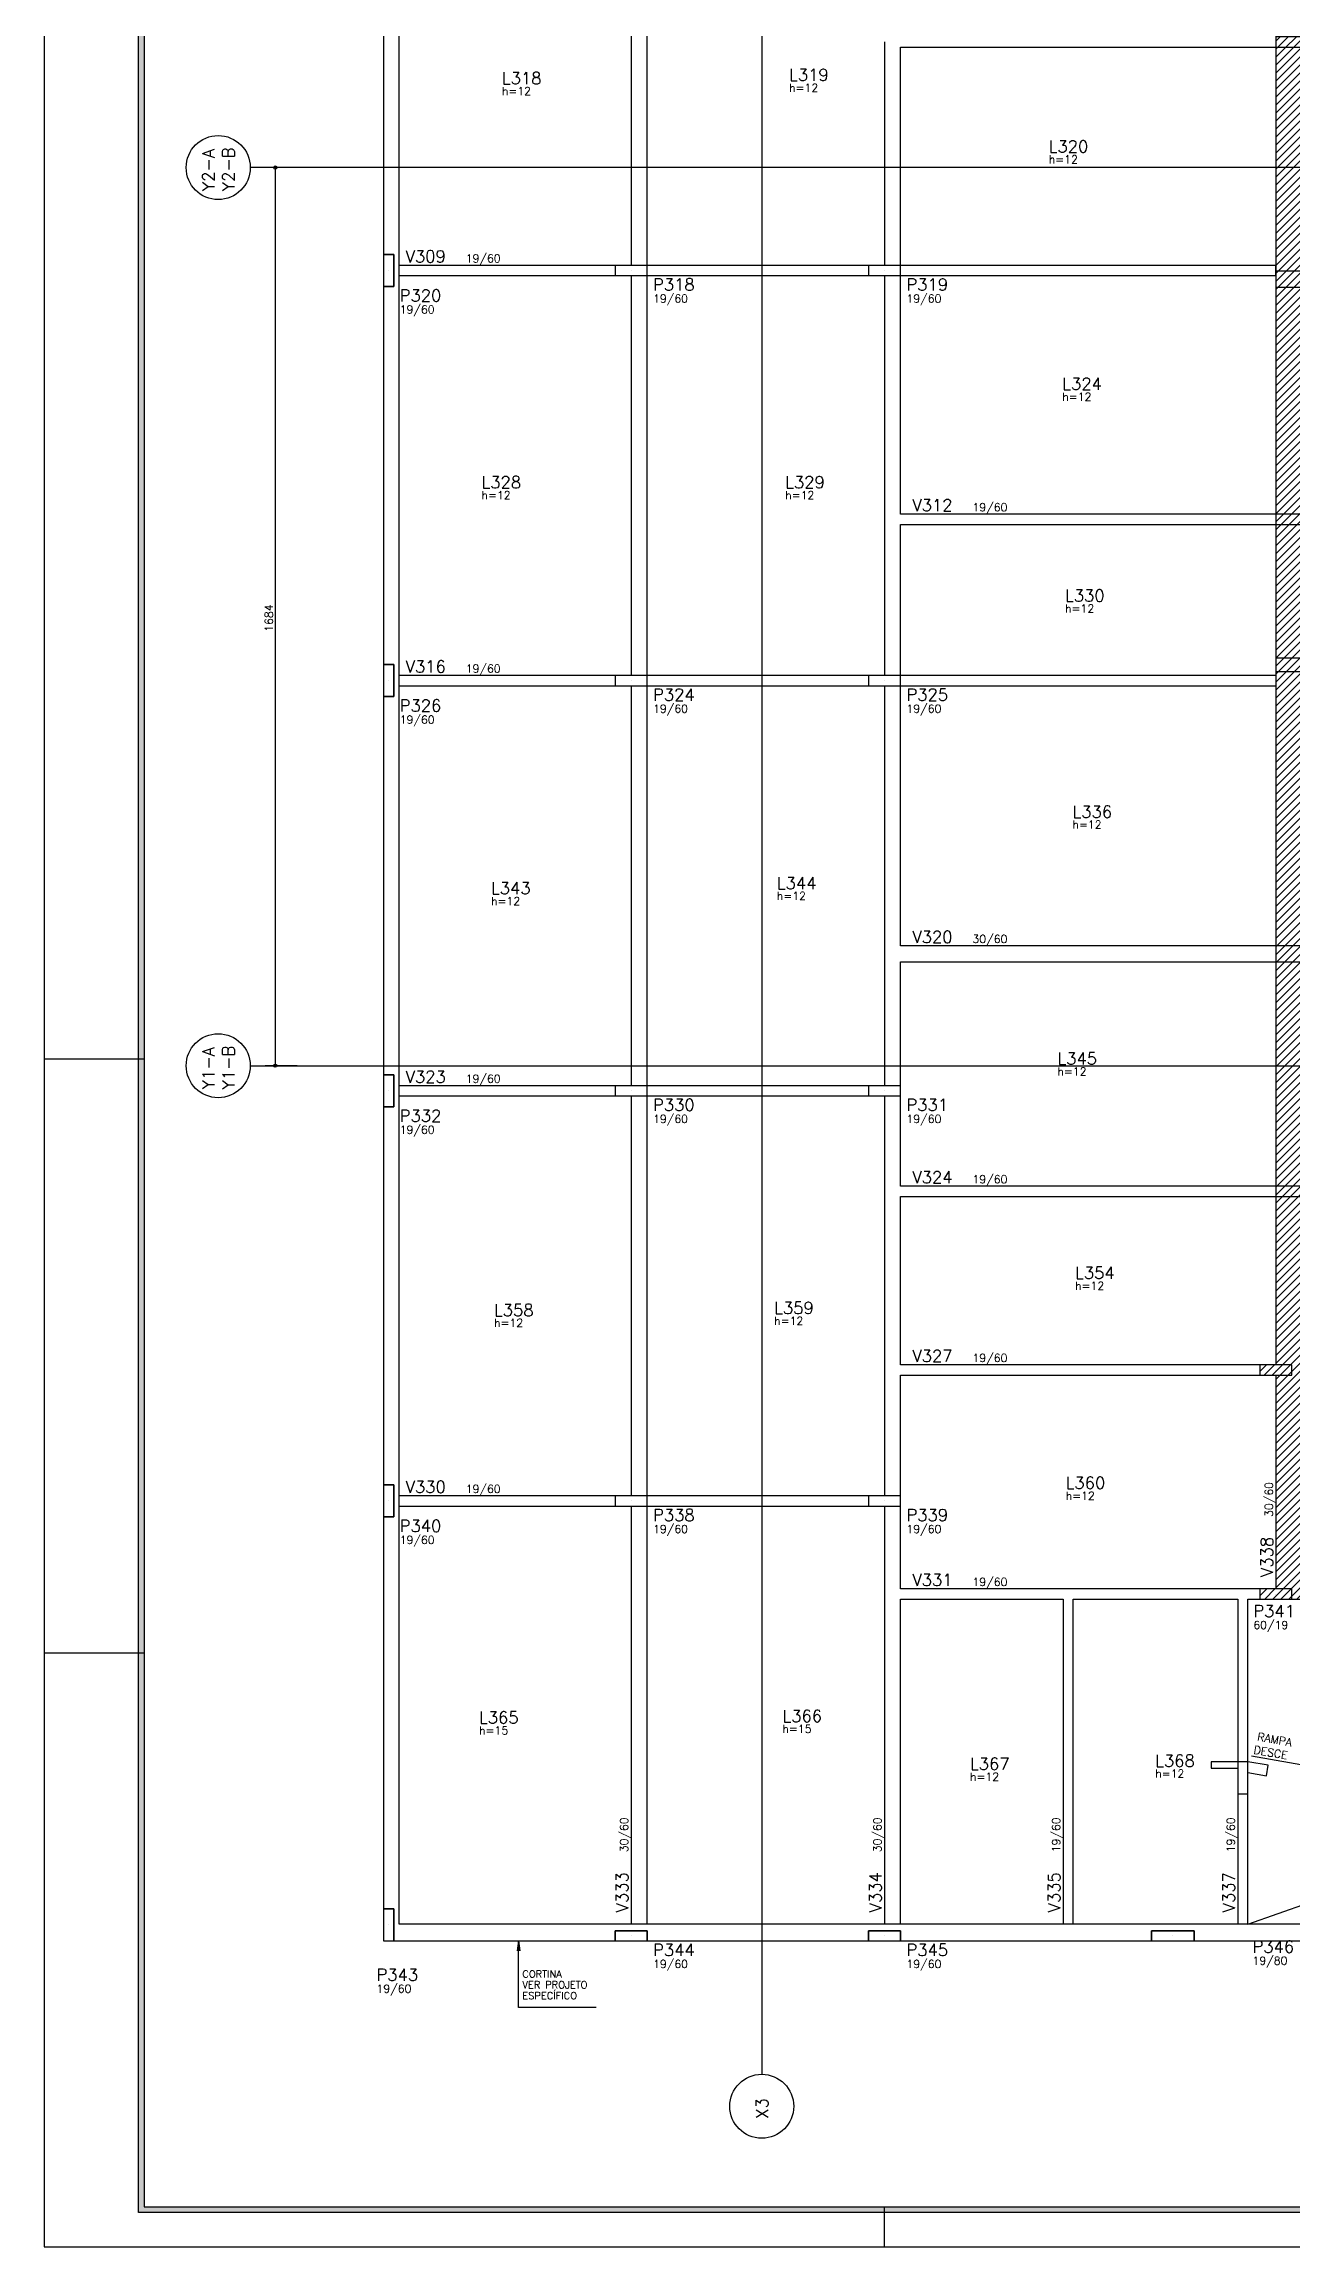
# Model space of a CAD drawing. Extents: x -9640 to 3028, y -572 to 5735.
# Drawn here: x -9640 to -7300, y -572 to 3558 of the extents above; entities that cross this region are included whole.
import ezdxf

# ---------------------------------------------------------------- set-up
doc = ezdxf.new("R2010")
doc.units = 0
doc.header["$LTSCALE"] = 100
doc.header["$MEASUREMENT"] = 0
doc.layers.get('0').update_dxf_attribs({"color": 245, "linetype": 'CONTINUOUS'})
for name, color, linetype in [('01', 7, 'CONTINUOUS'), ('10', 7, 'CONTINUOUS'), ('100', 7, 'CONTINUOUS'), ('11', 7, 'CONTINUOUS'), ('12', 7, 'CONTINUOUS'), ('13', 7, 'CONTINUOUS'), ('18', 4, 'CONTINUOUS'), ('2', 5, 'CONTINUOUS'), ('221', 102, 'CONTINUOUS'), ('241', 4, 'CONTINUOUS'), ('242', 7, 'CONTINUOUS'), ('244', 6, 'CONTINUOUS'), ('3', 1, 'CONTINUOUS'), ('30', 7, 'CONTINUOUS'), ('4', 3, 'CONTINUOUS'), ('8', 7, 'CONTINUOUS'), ('9', 3, 'CONTINUOUS')]:
    doc.layers.add(name, color=color, linetype=linetype)
doc.styles.get("Standard").update_dxf_attribs({"font": 'ROMANS.SHX'})

msp = doc.modelspace()

# ---------------------------------------------------------------- hatches: boundary and pattern name
at = {"layer": '244', "linetype": 'Continuous'}
h = msp.add_hatch(dxfattribs=at)
h.set_pattern_fill('ANSI31', color=256, scale=85)
h.paths.add_polyline_path([(-7330.126007, 1081.596), (-7360.126007, 1081.596), (-7360.126007, 1062.596), (-7330.126, 1062.596), (-7330.126, 661.596), (-7360.126, 661.596), (-7360.126, 642.596), (-5676.126, 642.596), (-5676.126, 661.596), (-5706.126, 661.596), (-5706.126, 4326.596), (-7330.126007, 4326.596)])

# ---------------------------------------------------------------- linework, layer by layer
for p, q in [((-9639.575601, 1655.409286), (-9452.075601, 1655.409286)), ((-9639.575601, 541.659286), (-9452.075601, 541.659286)), ((-8064.575601, -497.090714), (-8064.575601, -572.090714))]:
    msp.add_line(p, q)
for points in [[(-9639.575601, -572.090714), (3027.924399, -572.090714), (3027.924399, 5735.409286), (-9639.575601, 5735.409286), (-9639.575601, -572.090714)], [(2952.924399, -497.090714), (2952.924399, -507.590714), (-9462.575601, -507.590714), (-9462.575601, 5670.909286), (2952.924399, 5670.909286), (2952.924399, 5660.409286), (-9452.075601, 5660.409286), (-9452.075601, -497.090714), (2952.924399, -497.090714)], [(-9452.075601, -497.090714), (2952.924399, -497.090714), (2952.924399, 5660.409286), (-9452.075601, 5660.409286), (-9452.075601, -497.090714)]]:
    msp.add_lwpolyline(points)
for points in [[(-9452.075601, 5660.409286), (-9462.575601, -507.590714), (-9462.575601, 5670.909286)], [(-9452.075601, 5660.409286), (-9452.075601, -497.090714), (-9462.575601, -507.590714)], [(2952.924399, -507.590714), (-9462.575601, -507.590714), (-9452.075601, -497.090714)], [(2952.924399, -507.590714), (-9452.075601, -497.090714), (2952.924399, -497.090714)]]:
    msp.add_solid(points)
at = {"layer": '01'}
for p, q in [((-8973.926, 151.596611), (-8973.926, 4852.094799)), ((-4232.626021, 32.796001), (-8853.626, 32.796001)), ((-8853.626, 1.596), (-8569.126, 1.596)), ((-8569.126, 1.596), (-8569.126, 20.596)), ((-8569.126, 20.596), (-8509.126, 20.596)), ((-8509.126, 20.596), (-8509.126, 1.596)), ((-8509.126, 1.596), (-8094.126, 1.596)), ((-8094.126, 1.596), (-8094.126, 20.596)), ((-8094.126, 20.596), (-8034.126, 20.596)), ((-8034.126, 20.596), (-8034.126, 1.596)), ((-8034.126, 1.596), (-7563.126, 1.596)), ((-7563.126, 1.596), (-7563.126, 20.596)), ((-7563.126, 20.596), (-7483.126, 20.596)), ((-7483.126, 20.596), (-7483.126, 1.596)), ((-7483.126, 1.596), (-6824.126, 1.596))]:
    msp.add_line(p, q, dxfattribs=at)
for points in [[(-8539.126, 3893.096), (-8539.126, 3143.096)], [(-8509.126, 3143.096), (-8509.126, 3893.096)], [(-9003.126, 3872.596), (-9003.126, 3163.596)], [(-8064.126, 3562.096031), (-8064.126, 3143.096)], [(-8034.126, 3143.096), (-8034.126, 3552.596031)], [(-8034.126, 3552.596031), (-7330.126007, 3552.596031)], [(-7330.126, 3552.596031), (-7330.126, 3143.096)], [(-8569.126, 3143.096), (-8973.926, 3143.096)], [(-8094.126, 3143.096), (-8509.126, 3143.096)], [(-7330.126, 3143.096), (-8034.126, 3143.096)], [(-7330.126, 3132.096), (-7330.126, 3143.096)], [(-9003.126, 3103.596), (-9003.126, 2394.596)], [(-8973.926, 3124.096), (-8569.126, 3124.096)], [(-8539.126, 3124.096), (-8539.126, 2374.096)], [(-8509.126, 2374.096), (-8509.126, 3124.096)], [(-8509.126, 3124.096), (-8094.126, 3124.096)], [(-8064.126, 3124.096), (-8064.126, 2667.096)], [(-8034.126, 2676.596), (-8034.126, 3124.096)], [(-8034.126, 3124.096), (-7330.126007, 3124.096)], [(-7330.126, 3124.096), (-7330.126, 3132.096)], [(-7330.126, 3102.096), (-7330.126, 2676.596)], [(-8064.126, 2667.096), (-8064.126, 2374.096)], [(-7330.126007, 2676.596), (-8034.126, 2676.596)], [(-8034.126, 2374.096), (-8034.126, 2657.596)], [(-8034.126, 2657.596), (-7330.126007, 2657.596)], [(-7330.126, 2657.596), (-7330.126, 2406.596)], [(-8569.126, 2374.096), (-8973.926, 2374.096)], [(-8973.926, 2355.096), (-8569.126, 2355.096)], [(-8539.126, 2355.096), (-8539.126, 1605.096)], [(-8094.126, 2374.096), (-8509.126, 2374.096)], [(-8509.126, 1605.096), (-8509.126, 2355.096)], [(-8509.126, 2355.096), (-8094.126, 2355.096)], [(-8064.126, 2355.096), (-8064.126, 1852.096)], [(-7330.126, 2374.096), (-8034.126, 2374.096)], [(-8034.126, 1867.096), (-8034.126, 2355.096)], [(-8034.126, 2355.096), (-7330.126, 2355.096)], [(-7330.126, 2381.596), (-7330.126, 2374.096)], [(-7330.126, 2355.096), (-7330.126, 1867.096)], [(-9003.126, 2334.596), (-9003.126, 1625.596)], [(-7330.126007, 1867.096), (-8034.126, 1867.096)], [(-8064.126, 1852.096), (-8064.126, 1605.096)], [(-8034.126, 1605.096), (-8034.126, 1837.096)], [(-8034.126, 1837.096), (-7330.126007, 1837.096)], [(-7330.126, 1837.096), (-7330.126, 1416.596)], [(-8569.126, 1605.096), (-8973.926, 1605.096)], [(-8973.926, 1586.096), (-8569.126, 1586.096)], [(-8539.126, 1586.096), (-8539.126, 836.096)], [(-8094.126, 1605.096), (-8509.126, 1605.096)], [(-8509.126, 836.096), (-8509.126, 1586.096)], [(-8509.126, 1586.096), (-8094.126, 1586.096)], [(-8064.126, 1586.096), (-8064.126, 1407.096)], [(-8034.126, 1416.596), (-8034.126, 1586.096)], [(-9003.126, 1565.596), (-9003.126, 856.596)], [(-8064.126, 1407.096), (-8064.126, 1072.096)], [(-7330.126, 1416.596), (-8034.126, 1416.596)], [(-8034.126, 1081.596), (-8034.126, 1397.596)], [(-8034.126, 1397.596), (-7330.126, 1397.596)], [(-7330.126, 1397.596), (-7330.126, 1081.596)], [(-7360.126007, 1081.596), (-8034.126, 1081.596)], [(-8064.126, 1072.096), (-8064.126, 836.096)], [(-8034.126, 836.096), (-8034.126, 1062.596)], [(-8034.126, 1062.596), (-7360.126007, 1062.596)], [(-7330.126, 1062.596), (-7330.126, 661.596)], [(-8569.126, 836.096), (-8973.926, 836.096)], [(-8094.126, 836.096), (-8509.126, 836.096)], [(-9003.126, 796.596), (-9003.126, 151.596611)], [(-8973.926, 817.096), (-8569.126, 817.096)], [(-8539.126, 817.096), (-8539.126, 32.796)], [(-8509.126, 32.796), (-8509.126, 817.096)], [(-8509.126, 817.096), (-8094.126, 817.096)], [(-8064.126, 817.096), (-8064.126, 652.096)], [(-8034.126, 661.596), (-8034.126, 817.096)], [(-7719.626, 661.596), (-8034.126, 661.596)], [(-7392.126, 661.596), (-7719.626, 661.596)], [(-7360.126, 661.596), (-7392.126, 661.596)], [(-8064.126, 652.096), (-8064.126, 32.796)], [(-8034.126, 32.796), (-8034.126, 642.596)], [(-8034.126, 642.596), (-7729.126, 642.596)], [(-7729.126, 642.596), (-7729.126, 32.796)], [(-7710.126, 642.596), (-7401.626, 642.596)], [(-7710.126, 32.796), (-7710.126, 642.596)], [(-7401.626, 642.596), (-7401.626, 32.796)], [(-7382.626, 642.596), (-7360.126, 642.596)], [(-7382.626, 32.796), (-7382.626, 642.596)], [(-9003.126, 151.596611), (-9003.126, 71.596)], [(-8973.926, 71.596), (-8973.926, 151.596611)], [(-9003.126, 71.596), (-9003.126, 61.596)], [(-8973.926, 32.796), (-8973.926, 71.596)], [(-8984.126, 1.596), (-8853.626, 1.596)], [(-8853.626, 32.796), (-8973.926, 32.796)], [(-8539.126, 32.796), (-8853.626, 32.796)], [(-8853.626, 1.596), (-8569.126, 1.596)], [(-8509.126, 32.796), (-8539.126, 32.796)], [(-8064.126, 32.796), (-8509.126, 32.796)], [(-8509.126, 1.596), (-8094.126, 1.596)], [(-8034.126, 32.796), (-8064.126, 32.796)], [(-7729.126, 32.796), (-8034.126, 32.796)], [(-8034.126, 1.596), (-7719.626, 1.596)], [(-7710.126, 32.796), (-7729.126, 32.796)], [(-7719.626, 1.596), (-7563.126, 1.596)], [(-7523.126, 32.796), (-7710.126, 32.796)], [(-7401.626, 32.796), (-7523.126, 32.796)], [(-7483.126, 1.596), (-7392.126, 1.596)], [(-7382.626, 32.796), (-7401.626, 32.796)], [(-7392.126, 1.596), (-6824.126, 1.596)], [(-6794.126, 32.796), (-7382.626, 32.796)]]:
    msp.add_lwpolyline(points, dxfattribs=at)
at = {"layer": '100'}
for points in [[(-2552.298828, 99.796), (-4232.626021, 92.655338), (-4232.626021, 32.796), (-8973.926, 32.796001), (-8973.926, 4970.396)], [(-9003.126, 3872.596), (-9003.126, 3163.596), (-8984.126, 3163.596), (-8984.126, 3103.596), (-9003.126, 3103.596), (-9003.126, 2394.596), (-8984.126, 2394.596), (-8984.126, 2334.596), (-9003.126, 2334.596), (-9003.126, 1625.596), (-8984.126, 1625.596), (-8984.126, 1565.596), (-9003.126, 1565.596), (-9003.126, 856.596), (-8984.126, 856.596), (-8984.126, 796.596), (-9003.126, 796.596), (-9003.126, 61.596), (-8984.126, 61.596), (-8984.126, 1.596)], [(-8984.126, 1.596), (-8569.126, 1.596), (-8569.126, 20.596), (-8509.126, 20.596), (-8509.126, 1.596), (-8094.126, 1.596), (-8094.126, 20.596), (-8034.126, 20.596), (-8034.126, 1.596), (-7563.126, 1.596), (-7563.126, 20.596), (-7483.126, 20.596), (-7483.126, 1.596), (-6824.126, 1.596)]]:
    msp.add_lwpolyline(points, dxfattribs=at)
at = {"layer": '18'}
for p, q in [((-8294.123303, 5249.096126), (-8294.123303, -248.404)), ((246.876232, 3326.596), (-9253.123768, 3326.596)), ((-9253.123768, 1642.596), (246.876232, 1642.596))]:
    msp.add_line(p, q, dxfattribs=at)
for centre in [(-9313.123768, 3326.596), (-9313.123768, 1642.596), (-8294.123303, -308.404)]:
    msp.add_circle(centre, 60, dxfattribs=at)
at = {"layer": '2'}
for points in [[(-8509.126, 1.596), (-8509.126, 20.596), (-8569.126, 20.596), (-8569.126, 1.596), (-8509.126, 1.596)], [(-8034.126, 1.596), (-8034.126, 20.596), (-8094.126, 20.596), (-8094.126, 1.596), (-8034.126, 1.596)], [(-7483.126, 1.596), (-7483.126, 20.596), (-7563.126, 20.596), (-7563.126, 1.596), (-7483.126, 1.596)]]:
    msp.add_lwpolyline(points, dxfattribs=at)
at = {"layer": '221', "color": 102}
for p, q in [((-9124.040768, 3326.596), (-9224.768038, 3326.596)), ((-9206.018038, 3326.596), (-9206.018038, 1642.596)), ((-9105.290768, 3326.596), (-9105.290768, 3326.596)), ((-9164.89457, 1642.596), (-9224.768038, 1642.596)), ((-9146.14457, 1642.596), (-9146.14457, 1642.596))]:
    msp.add_line(p, q, dxfattribs=at)
for points in [[(-7376.245893, 348.675921), (-7258.22839, 328.140536), (-7276.962341, 328.916158), (-7258.22839, 328.140536), (-7276.123251, 333.738432)], [(-7376.245893, 348.675921), (-7258.22839, 328.140536), (-7276.962341, 328.916158), (-7258.22839, 328.140536), (-7276.123251, 333.738432)], [(-8604.700417, -122.86909), (-8749.950942, -122.86909), (-8749.950942, 1.596), (-8747.503575, -16.993591), (-8749.950942, 1.596), (-8752.398308, -16.993591)]]:
    msp.add_lwpolyline(points, dxfattribs=at)
for centre, radius in [((-9206.018038, 3326.596), 3), ((-9206.018038, 3326.596), 1.5), ((-9206.018038, 1642.596), 3), ((-9206.018038, 1642.596), 1.5)]:
    msp.add_circle(centre, radius, dxfattribs=at)
at = {"layer": '241'}
msp.add_line((-7382.626, 32.796), (-5772.215696, 605.907601), dxfattribs=at)
at = {"layer": '242'}
for p, q in [((-8993.626, 3133.596), (-8993.626, 3133.596)), ((-8539.126, 3133.596), (-8539.126, 3133.596)), ((-8064.126, 3133.596), (-8064.126, 3133.596)), ((-8993.626, 2364.596), (-8993.626, 2364.596)), ((-8539.126, 2364.596), (-8539.126, 2364.596)), ((-8064.126, 2364.596), (-8064.126, 2364.596)), ((-8993.626, 1595.596), (-8993.626, 1595.596)), ((-8539.126, 1595.596), (-8539.126, 1595.596)), ((-8064.126, 1595.596), (-8064.126, 1595.596)), ((-7330.126007, 1072.096), (-7330.126007, 1072.096)), ((-8993.626, 826.596), (-8993.626, 826.596)), ((-8539.126, 826.596), (-8539.126, 826.596)), ((-8064.126, 826.596), (-8064.126, 826.596)), ((-7330.126, 652.096), (-7330.126, 652.096)), ((-8993.626, 31.596), (-8993.626, 31.596)), ((-8539.126, 11.096), (-8539.126, 11.096)), ((-8064.126, 11.096), (-8064.126, 11.096)), ((-7523.126, 11.096), (-7523.126, 11.096))]:
    msp.add_line(p, q, dxfattribs=at)
at = {"layer": '244', "linetype": 'Continuous'}
msp.add_lwpolyline([(-7330.126007, 1081.596), (-7360.126007, 1081.596), (-7360.126007, 1062.596), (-7330.126, 1062.596), (-7330.126, 661.596), (-7360.126, 661.596), (-7360.126, 642.596), (-5676.126, 642.596), (-5676.126, 661.596), (-5706.126, 661.596), (-5706.126, 4326.596), (-7330.126007, 4326.596), (-7330.126007, 1081.596)], dxfattribs=at)
at = {"layer": '3'}
for points in [[(-7330.126007, 3552.596031), (-7145.126043, 3552.596031), (-7145.126043, 3571.596031), (-7330.126007, 3571.596031), (-7330.126007, 3552.596031)], [(-8509.126, 3124.096), (-8509.126, 3143.096), (-8569.126, 3143.096), (-8569.126, 3124.096), (-8509.126, 3124.096)], [(-8034.126, 3124.096), (-8034.126, 3143.096), (-8094.126, 3143.096), (-8094.126, 3124.096), (-8034.126, 3124.096)], [(-7330.126007, 3102.096), (-7145.126043, 3102.096), (-7145.126043, 3132.096), (-7330.126007, 3132.096), (-7330.126007, 3102.096)], [(-7330.126007, 2657.596), (-7145.126043, 2657.596), (-7145.126043, 2676.596), (-7330.126007, 2676.596), (-7330.126007, 2657.596)], [(-7330.126007, 2381.596), (-7201.126007, 2381.596), (-7201.126007, 2406.596), (-7330.126007, 2406.596), (-7330.126007, 2381.596)], [(-8509.126, 2355.096), (-8509.126, 2374.096), (-8569.126, 2374.096), (-8569.126, 2355.096), (-8509.126, 2355.096)], [(-8034.126, 2355.096), (-8034.126, 2374.096), (-8094.126, 2374.096), (-8094.126, 2355.096), (-8034.126, 2355.096)], [(-7330.126007, 1837.096), (-7145.126043, 1837.096), (-7145.126043, 1867.096), (-7330.126007, 1867.096), (-7330.126007, 1837.096)], [(-8509.126, 1586.096), (-8509.126, 1605.096), (-8569.126, 1605.096), (-8569.126, 1586.096), (-8509.126, 1586.096)], [(-8034.126, 1586.096), (-8034.126, 1605.096), (-8094.126, 1605.096), (-8094.126, 1586.096), (-8034.126, 1586.096)], [(-7330.126, 1397.596), (-7145.126036, 1397.596), (-7145.126036, 1416.596), (-7330.126, 1416.596), (-7330.126, 1397.596)], [(-7360.126007, 1062.596), (-7300.126007, 1062.596), (-7300.126007, 1081.596), (-7360.126007, 1081.596), (-7360.126007, 1062.596)], [(-8509.126, 817.096), (-8509.126, 836.096), (-8569.126, 836.096), (-8569.126, 817.096), (-8509.126, 817.096)], [(-8034.126, 817.096), (-8034.126, 836.096), (-8094.126, 836.096), (-8094.126, 817.096), (-8034.126, 817.096)], [(-7360.126, 642.596), (-7300.126, 642.596), (-7300.126, 661.596), (-7360.126, 661.596), (-7360.126, 642.596)]]:
    msp.add_lwpolyline(points, dxfattribs=at)
at = {"layer": '30'}
msp.add_lwpolyline([(-7382.626, 337.696), (-7451.506727, 337.696), (-7451.506727, 325.696), (-7401.626, 325.696), (-7401.626, 277.696), (-7382.626, 277.696), (-7382.626, 317.395486), (-7347.915582, 311.355775), (-7344.490445, 331.060232), (-7382.626, 337.696)], dxfattribs=at)
at = {"layer": '4'}
for points in [[(-8984.126, 3163.596), (-9003.126, 3163.596), (-9003.126, 3103.596), (-8984.126, 3103.596), (-8984.126, 3163.596)], [(-8984.126, 2394.596), (-9003.126, 2394.596), (-9003.126, 2334.596), (-8984.126, 2334.596), (-8984.126, 2394.596)], [(-8984.126, 1625.596), (-9003.126, 1625.596), (-9003.126, 1565.596), (-8984.126, 1565.596), (-8984.126, 1625.596)], [(-8984.126, 856.596), (-9003.126, 856.596), (-9003.126, 796.596), (-8984.126, 796.596), (-8984.126, 856.596)], [(-8984.126, 61.596), (-9003.126, 61.596), (-9003.126, 1.596), (-8984.126, 1.596), (-8984.126, 61.596)]]:
    msp.add_lwpolyline(points, dxfattribs=at)

# ---------------------------------------------------------------- texts
at = {"layer": '10', "linetype": 'Continuous'}
for s, p in [('L319', (-8242.83641, 3489.257633)), ('L318', (-8781.277874, 3482.890487)), ('L320', (-7756.131142, 3354.911729)), ('L324', (-7730.698872, 2909.847395)), ('L328', (-8819.480747, 2725.200176)), ('L329', (-8250.135768, 2725.200176)), ('L330', (-7725.486134, 2512.787495)), ('L336', (-7711.597435, 2107.587066)), ('L343', (-8801.657514, 1964.30839)), ('L344', (-8265.832698, 1973.877011)), ('L345', (-7739.739335, 1644.764089)), ('L354', (-7706.675512, 1243.104216)), ('L359', (-8270.779928, 1177.230232)), ('L358', (-8796.065346, 1173.349463)), ('L360', (-7724.331726, 849.207588)), ('L365', (-8824.111398, 409.295719)), ('L366', (-8255.293059, 412.106207)), ('L367', (-7903.769462, 322.471008)), ('L368', (-7556.470618, 328.259322))]:
    msp.add_text(s, height=22.5, dxfattribs=at).set_placement(p)
at = {"layer": '11', "linetype": 'Continuous'}
for s, rotation, p in [('19/60', 360, (-8849.126, 3148.721)), ('19/60', 360, (-7899.126, 2682.221)), ('19/60', 360, (-8849.126, 1610.721)), ('19/60', 360, (-7899.126, 1422.221)), ('19/60', 360, (-7899.126, 1087.221)), ('30/60', 90, (-7335.751, 796.596)), ('30/60', 90, (-8544.751, 167.796)), ('30/60', 90, (-8069.751, 167.796)), ('19/60', 90, (-7734.751, 167.796)), ('19/60', 90, (-7407.251, 167.796))]:
    msp.add_text(s, height=15, rotation=rotation, dxfattribs=at).set_placement(p)
for s, p in [('19/60', (-8849.126, 2379.721)), ('30/60', (-7899.126, 1872.721)), ('19/60', (-8849.126, 841.721)), ('19/60', (-7899.126, 667.221))]:
    msp.add_text(s, height=15, dxfattribs=at).set_placement(p)
at = {"layer": '12', "linetype": 'Continuous'}
for s, p in [('19/60', (-8972.876, 3052.971)), ('19/60', (-8497.876, 3073.471)), ('19/60', (-8022.876, 3073.471)), ('19/60', (-8497.876, 2304.471)), ('19/60', (-8022.876, 2304.471)), ('19/60', (-8972.876, 2283.971)), ('19/60', (-8972.876, 1514.971)), ('19/60', (-8497.876, 1535.471)), ('19/60', (-8022.876, 1535.471)), ('19/60', (-8972.876, 745.971)), ('19/60', (-8497.876, 766.471)), ('19/60', (-8022.876, 766.471)), ('60/19', (-7372.553543, 586.480348)), ('19/60', (-8497.876, -49.029)), ('19/60', (-8022.876, -49.029)), ('19/80', (-7374.125979, -42.904)), ('19/60', (-9016.440836, -95.411137))]:
    msp.add_text(s, height=15, dxfattribs=at).set_placement(p)
at = {"layer": '13', "linetype": 'Continuous'}
for s, p in [('h=12', (-8781.277874, 3462.490487)), ('h=12', (-8242.83641, 3468.857633)), ('h=12', (-7756.131142, 3334.511729)), ('h=12', (-7730.698872, 2889.447395)), ('h=12', (-8819.480747, 2704.800176)), ('h=12', (-8250.135768, 2704.800176)), ('h=12', (-7725.486134, 2492.387495)), ('h=12', (-7711.597435, 2087.187066)), ('h=12', (-8801.657514, 1943.90839)), ('h=12', (-8265.832698, 1953.477011)), ('h=12', (-7739.739335, 1624.364089)), ('h=12', (-7706.675512, 1222.704216)), ('h=12', (-8796.065346, 1152.949463)), ('h=12', (-8270.779928, 1156.830232)), ('h=12', (-7724.331726, 828.807588)), ('h=15', (-8824.111398, 388.895719)), ('h=15', (-8255.293059, 391.706207)), ('h=12', (-7903.769462, 302.071008)), ('h=12', (-7556.470618, 307.859322))]:
    msp.add_text(s, height=15, dxfattribs=at).set_placement(p)
at = {"layer": '18'}
for s, p in [('Y2-A', (-9320.341856, 3282.668453)), ('Y2-B', (-9282.68846, 3282.355871)), ('Y1-A', (-9320.341856, 1598.668453)), ('Y1-B', (-9282.68846, 1598.355871)), ('X3', (-8282.347834, -331.651168))]:
    msp.add_text(s, height=22.5, rotation=90, dxfattribs=at).set_placement(p)
at = {"layer": '221', "color": 102}
msp.add_text('1684', height=15, rotation=90, dxfattribs=at).set_placement((-9210.518038, 2456.096))
at = {"layer": '221', "color": 102, "linetype": 'Continuous'}
for s, p in [('VER PROJETO', (-8742.823866, -87.385842)), ('CORTINA', (-8742.823866, -67.135842)), ('ESPECÍFICO', (-8742.823866, -107.635842))]:
    msp.add_text(s, height=13.5, dxfattribs=at).set_placement(p)
at = {"layer": '30'}
for s, p in [('RAMPA', (-7365.925777, 377.604866)), ('DESCE', (-7372.97816, 353.083895))]:
    msp.add_text(s, height=15, rotation=-10, dxfattribs=at).set_placement(p)
at = {"layer": '8', "linetype": 'Continuous'}
for s, rotation, p in [('V309', 360, (-8961.626, 3148.721)), ('V312', 360, (-8011.626, 2682.221)), ('V323', 360, (-8961.626, 1610.721)), ('V324', 360, (-8011.626, 1422.221)), ('V327', 360, (-8011.626, 1087.221)), ('V338', 90, (-7335.751, 684.096)), ('V333', 90, (-8544.751, 55.296)), ('V334', 90, (-8069.751, 55.296)), ('V335', 90, (-7734.751, 55.296)), ('V337', 90, (-7407.251, 55.296))]:
    msp.add_text(s, height=22.5, rotation=rotation, dxfattribs=at).set_placement(p)
for s, p in [('V316', (-8961.626, 2379.721)), ('V320', (-8011.626, 1872.721)), ('V330', (-8961.626, 841.721)), ('V331', (-8011.626, 667.221))]:
    msp.add_text(s, height=22.5, dxfattribs=at).set_placement(p)
at = {"layer": '9', "linetype": 'Continuous'}
for s, p in [('P320', (-8972.876, 3075.471)), ('P318', (-8497.876, 3095.971)), ('P319', (-8022.876, 3095.971)), ('P326', (-8972.876, 2306.471)), ('P324', (-8497.876, 2326.971)), ('P325', (-8022.876, 2326.971)), ('P330', (-8497.876, 1557.971)), ('P331', (-8022.876, 1557.971)), ('P332', (-8972.876, 1537.471)), ('P340', (-8972.876, 768.471)), ('P338', (-8497.876, 788.971)), ('P339', (-8022.876, 788.971)), ('P341', (-7372.553543, 608.980348)), ('P346', (-7374.125979, -20.404)), ('P344', (-8497.876, -26.529)), ('P345', (-8022.876, -26.529)), ('P343', (-9016.440836, -72.911137))]:
    msp.add_text(s, height=22.5, dxfattribs=at).set_placement(p)

doc.saveas('drawing.dxf')
